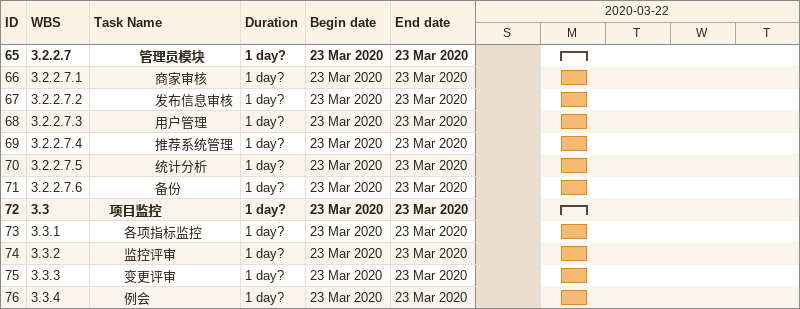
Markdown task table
| ID | WBS | Task | Duration | Start | Finish |
|---|---|---|---|---|---|
| 65 | 3.2.2.7 | **管理员模块** | 1d? | 2020-03-23 | 2020-03-23 |
| 66 | 3.2.2.7.1 | 商家审核 | 1d? | 2020-03-23 | 2020-03-23 |
| 67 | 3.2.2.7.2 | 发布信息审核 | 1d? | 2020-03-23 | 2020-03-23 |
| 68 | 3.2.2.7.3 | 用户管理 | 1d? | 2020-03-23 | 2020-03-23 |
| 69 | 3.2.2.7.4 | 推荐系统管理 | 1d? | 2020-03-23 | 2020-03-23 |
| 70 | 3.2.2.7.5 | 统计分析 | 1d? | 2020-03-23 | 2020-03-23 |
| 71 | 3.2.2.7.6 | 备份 | 1d? | 2020-03-23 | 2020-03-23 |
| 72 | 3.3 | **项目监控** | 1d? | 2020-03-23 | 2020-03-23 |
| 73 | 3.3.1 | 各项指标监控 | 1d? | 2020-03-23 | 2020-03-23 |
| 74 | 3.3.2 | 监控评审 | 1d? | 2020-03-23 | 2020-03-23 |
| 75 | 3.3.3 | 变更评审 | 1d? | 2020-03-23 | 2020-03-23 |
| 76 | 3.3.4 | 例会 | 1d? | 2020-03-23 | 2020-03-23 |
